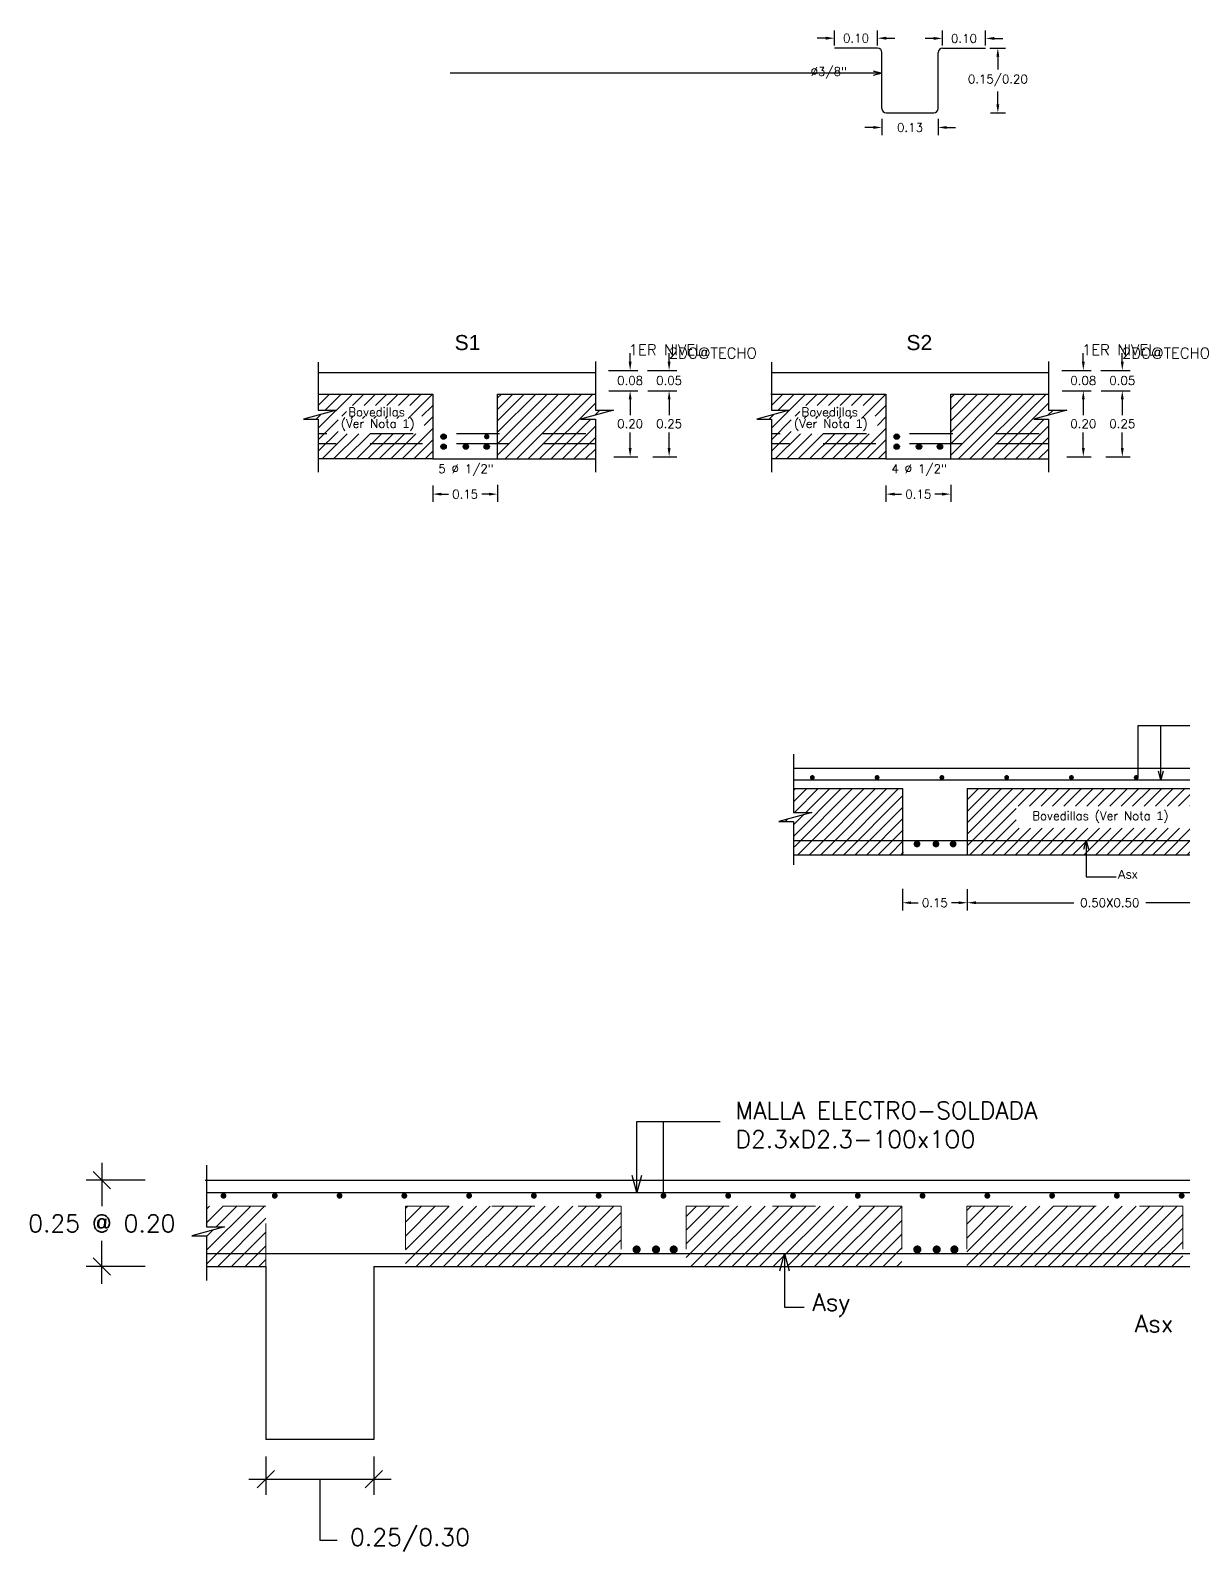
# Model space of a CAD drawing. Header units: metres. Extents: x -44 to 358, y -286 to 66.
# Drawn here: x 3.945 to 6.615, y 15.034 to 18.556 of the extents above; entities that cross this region are included whole.
import ezdxf

# ---------------------------------------------------------------- set-up
doc = ezdxf.new("R2010")
doc.units = ezdxf.units.M
doc.header["$LTSCALE"] = 0.3
doc.header["$PDMODE"] = 3
doc.linetypes.add('HIDDEN', pattern=[9.525, 6.35, -3.175])
doc.linetypes.add('HIDDEN2', pattern=[4.7625, 3.175, -1.5875])
for name, color, linetype in [('ACERO', 5, 'Continuous'), ('BP', 3, 'Continuous'), ('DIMTEXTO', 4, 'Continuous'), ('HATCH MUROS', 8, 'Continuous'), ('TEXTOS', 4, 'Continuous')]:
    doc.layers.add(name, color=color, linetype=linetype)
doc.layers.add('BOVEDILLA', color=8, linetype='Continuous', lineweight=5)
doc.styles.add('Arial', font='arial.ttf')
doc.styles.add('SIMPLEX', font='simplex_.ttf', dxfattribs={"height": 0.2})
doc.styles.add('SMPLEX', font='simplex.shx')
doc.dimstyles.new('Copy of DIM20', dxfattribs={"dimscale": 0.2, "dimtxt": 0.2, "dimasz": 0.2, "dimexe": 0.18, "dimexo": 0.0625, "dimgap": 0.1, "dimtad": 0, "dimtih": 1, "dimtoh": 1, "dimzin": 0, "dimdsep": 46, "dimtxsty": 'SIMPLEX', "dimblk1": 'ARCHTICK', "dimblk2": 'ARCHTICK', "dimsah": 1, "dimcen": 0.09, "dimclrd": 4, "dimclre": 4, "dimclrt": 4, "dimadec": 0, "dimazin": 0, "dimtfac": 1, "dimtofl": 0, "dimtmove": 0, "dimatfit": 3, "dimldrblk": 'OPEN30', "dimfxl": 1, "dimtolj": 1, "dimtzin": 0, "dimarcsym": 0})
doc.dimstyles.new('D-20', dxfattribs={"dimscale": 0.2, "dimtxt": 0.2, "dimasz": 0.2, "dimexe": 0.18, "dimexo": 0.2, "dimgap": 0.1, "dimtad": 0, "dimtih": 1, "dimtoh": 1, "dimzin": 0, "dimdsep": 46, "dimtxsty": 'SMPLEX', "dimblk": 'OBLIQUE', "dimcen": 0.09, "dimdle": 0.2, "dimclrd": 4, "dimclre": 4, "dimclrt": 4, "dimadec": 0, "dimazin": 0, "dimtfac": 1, "dimtofl": 0, "dimtmove": 0, "dimatfit": 3, "dimldrblk": 'OPEN30', "dimfxl": 0.5, "dimfxlon": 1, "dimtolj": 1, "dimtzin": 0, "dimarcsym": 0})
doc.dimstyles.new('DIM-10', dxfattribs={"dimscale": 0.1, "dimtxt": 0.2, "dimasz": 0.2, "dimexe": 0.2, "dimexo": 0.2, "dimgap": 0.1, "dimtad": 0, "dimtih": 1, "dimtoh": 1, "dimzin": 0, "dimdsep": 46, "dimtxsty": 'SMPLEX', "dimblk": 'OBLIQUE', "dimcen": 0.2, "dimclrd": 4, "dimclre": 4, "dimclrt": 4, "dimadec": 0, "dimazin": 0, "dimtfac": 1, "dimtmove": 0, "dimatfit": 3, "dimldrblk": 'OPEN30', "dimfxl": 0.5, "dimfxlon": 1, "dimtolj": 1, "dimtzin": 0, "dimarcsym": 0})
doc.dimstyles.new('DIM10', dxfattribs={"dimscale": 0.1, "dimtxt": 0.2, "dimasz": 0.2, "dimexe": 0.18, "dimexo": 0.0625, "dimgap": 0.1, "dimtad": 0, "dimtih": 1, "dimtoh": 1, "dimzin": 0, "dimdsep": 46, "dimtxsty": 'SIMPLEX', "dimcen": 0.09, "dimclrd": 4, "dimclre": 4, "dimclrt": 4, "dimadec": 0, "dimazin": 0, "dimtfac": 1, "dimtofl": 0, "dimtmove": 0, "dimatfit": 3, "dimfxl": 0.5, "dimfxlon": 1, "dimtolj": 1, "dimtzin": 0, "dimarcsym": 0})
pattern_1 = [(45, (-874.77337, 823.370226), (-0.01325825215, 0.01325825215), [])]
pattern_2 = [(45, (-430.49897, 157.154448), (-0.0159099026, 0.0159099026), [])]

# ---------------------------------------------------------------- blocks, each defined once
blk = doc.blocks.new('*D140')
at = {"layer": 'DEFPOINTS', "color": 0, "transparency": 16777216}
for p in [(5.9259, 17.5085), (6.0759, 17.5101), (6.0759, 17.482)]:
    blk.add_point(p, dxfattribs=at)
at = {"layer": 'DIMTEXTO', "color": 4, "lineweight": -2, "transparency": 16777216}
for p, q in [((6.0759, 17.5038), (6.0759, 17.464)), ((5.9259, 17.5022), (5.9259, 17.464)), ((5.9459, 17.482), (5.9623, 17.482)), ((6.0559, 17.482), (6.0395, 17.482))]:
    blk.add_line(p, q, dxfattribs=at)
at = {"layer": 'DIMTEXTO', "color": 4, "transparency": 16777216}
for points in [[(5.9459, 17.4853), (5.9459, 17.4786), (5.9259, 17.482)], [(6.0559, 17.4853), (6.0559, 17.4786), (6.0759, 17.482)]]:
    blk.add_solid(points, dxfattribs=at)
at = {"layer": 'DIMTEXTO', "color": 4, "transparency": 16777216, "insert": (6.0009, 17.482), "char_height": 0.02, "attachment_point": 5, "style": 'SMPLEX'}
blk.add_mtext('\\A1;0.15', dxfattribs=at)
blk = doc.blocks.new('_OBLIQUE')
at = {"color": 0, "linetype": 'ByBlock'}
blk.add_line((-0.5, -0.5), (0.5, 0.5), dxfattribs=at)
blk = doc.blocks.new('*D142')
at = {"layer": 'DEFPOINTS', "color": 0, "transparency": 16777216}
for p in [(6.1142, 16.5733), (6.7742, 16.576), (6.7742, 16.536)]:
    blk.add_point(p, dxfattribs=at)
at = {"layer": 'DIMTEXTO', "color": 4, "lineweight": -2, "transparency": 16777216}
for p, q in [((6.1142, 16.5671), (6.1142, 16.518)), ((6.7742, 16.5697), (6.7742, 16.518)), ((6.1342, 16.536), (6.3609, 16.536)), ((6.7542, 16.536), (6.5275, 16.536))]:
    blk.add_line(p, q, dxfattribs=at)
at = {"layer": 'DIMTEXTO', "color": 4, "transparency": 16777216}
for points in [[(6.1342, 16.5393), (6.1342, 16.5327), (6.1142, 16.536)], [(6.7542, 16.5393), (6.7542, 16.5327), (6.7742, 16.536)]]:
    blk.add_solid(points, dxfattribs=at)
at = {"layer": 'DIMTEXTO', "color": 4, "transparency": 16777216, "insert": (6.4442, 16.536), "char_height": 0.02, "attachment_point": 5, "style": 'SMPLEX'}
blk.add_mtext('\\A1;0.50X0.50', dxfattribs=at)
blk = doc.blocks.new('*D143')
at = {"layer": 'DEFPOINTS', "color": 0, "transparency": 16777216}
for p in [(5.9642, 16.5747), (6.1142, 16.5733), (6.1142, 16.536)]:
    blk.add_point(p, dxfattribs=at)
at = {"layer": 'DIMTEXTO', "color": 4, "lineweight": -2, "transparency": 16777216}
for p, q in [((5.9642, 16.5684), (5.9642, 16.518)), ((6.1142, 16.5671), (6.1142, 16.518)), ((5.9842, 16.536), (6.0006, 16.536)), ((6.0942, 16.536), (6.0778, 16.536))]:
    blk.add_line(p, q, dxfattribs=at)
at = {"layer": 'DIMTEXTO', "color": 4, "transparency": 16777216}
for points in [[(5.9842, 16.5393), (5.9842, 16.5327), (5.9642, 16.536)], [(6.0942, 16.5393), (6.0942, 16.5327), (6.1142, 16.536)]]:
    blk.add_solid(points, dxfattribs=at)
at = {"layer": 'DIMTEXTO', "color": 4, "transparency": 16777216, "insert": (6.0392, 16.536), "char_height": 0.02, "attachment_point": 5, "style": 'SMPLEX'}
blk.add_mtext('\\A1;0.15', dxfattribs=at)
blk = doc.blocks.new('_Open30')
at = {"color": 0, "lineweight": -2}
for p, q in [((-1, 0.268), (0, 0)), ((0, 0), (-1, -0.268)), ((0, 0), (-1, 0))]:
    blk.add_line(p, q, dxfattribs=at)
blk = doc.blocks.new('_ArchTick')
at = {"color": 0, "linetype": 'ByBlock', "const_width": 0.15}
blk.add_lwpolyline([(-0.5, -0.5), (0.5, 0.5)], dxfattribs=at)
blk = doc.blocks.new('*D147')
at = {"layer": 'DEFPOINTS', "color": 0, "transparency": 16777216}
for p in [(4.3493, 15.8936), (4.1103, 15.6936), (4.3526, 15.6936)]:
    blk.add_point(p, dxfattribs=at)
at = {"layer": 'DIMTEXTO', "color": 4, "lineweight": -2, "transparency": 16777216}
for p, q in [((4.1103, 15.9336), (4.1103, 15.8336)), ((4.2103, 15.8936), (4.0743, 15.8936)), ((4.1103, 15.6536), (4.1103, 15.7536)), ((4.2103, 15.6936), (4.0743, 15.6936))]:
    blk.add_line(p, q, dxfattribs=at)
at = {"layer": 'DIMTEXTO', "color": 4, "lineweight": -2, "transparency": 16777216, "xscale": 0.04000000000000001, "yscale": 0.04000000000000001, "zscale": 0.04000000000000001}
for p, rotation in [((4.1103, 15.8936), 90), ((4.1103, 15.6936), 270)]:
    blk.add_blockref('_OBLIQUE', p, dxfattribs=dict(at, rotation=rotation))
at = {"layer": 'DIMTEXTO', "color": 4, "transparency": 16777216, "insert": (4.1103, 15.7936), "char_height": 0.04, "attachment_point": 5, "style": 'SMPLEX'}
blk.add_mtext('\\A1;0.25 @ 0.20', dxfattribs=at)
blk = doc.blocks.new('*D131')
at = {"layer": 'DEFPOINTS', "color": 0, "transparency": 16777216}
for p in [(4.4903, 15.2936), (4.7403, 15.2936), (4.7403, 15.2015)]:
    blk.add_point(p, dxfattribs=at)
at = {"layer": 'DIMTEXTO', "color": 4, "lineweight": -2, "transparency": 16777216}
for p, q in [((4.4903, 15.2536), (4.4903, 15.1655)), ((4.7403, 15.2536), (4.7403, 15.1655)), ((4.4503, 15.2015), (4.7803, 15.2015)), ((4.6153, 15.2015), (4.6153, 15.0605)), ((4.6153, 15.0605), (4.6553, 15.0605))]:
    blk.add_line(p, q, dxfattribs=at)
at = {"layer": 'DIMTEXTO', "color": 4, "lineweight": -2, "transparency": 16777216, "xscale": 0.04000000000000001, "yscale": 0.04000000000000001, "zscale": 0.04000000000000001, "rotation": 180}
blk.add_blockref('_OBLIQUE', (4.4903, 15.2015), dxfattribs=at)
at = {"layer": 'DIMTEXTO', "color": 4, "lineweight": -2, "transparency": 16777216, "xscale": 0.04000000000000001, "yscale": 0.04000000000000001, "zscale": 0.04000000000000001}
blk.add_blockref('_OBLIQUE', (4.7403, 15.2015), dxfattribs=at)
at = {"layer": 'DIMTEXTO', "color": 4, "transparency": 16777216, "insert": (4.8239, 15.0605), "char_height": 0.04, "attachment_point": 5, "style": 'SMPLEX'}
blk.add_mtext('\\A1;0.25/0.30', dxfattribs=at)
blk = doc.blocks.new('*D185')
at = {"layer": 'DEFPOINTS', "color": 0, "transparency": 16777216}
for p in [(6.3229, 17.7684), (6.3275, 17.7214), (6.383, 17.7214)]:
    blk.add_point(p, dxfattribs=at)
at = {"layer": 'DIMTEXTO', "color": 4, "lineweight": -2, "transparency": 16777216}
for p, q in [((6.383, 17.7884), (6.383, 17.8084)), ((6.333, 17.7684), (6.401, 17.7684)), ((6.3337, 17.7214), (6.401, 17.7214)), ((6.383, 17.7014), (6.383, 17.6814))]:
    blk.add_line(p, q, dxfattribs=at)
at = {"layer": 'DIMTEXTO', "color": 4, "transparency": 16777216}
for points in [[(6.3797, 17.7884), (6.3863, 17.7884), (6.383, 17.7684)], [(6.3797, 17.7014), (6.3863, 17.7014), (6.383, 17.7214)]]:
    blk.add_solid(points, dxfattribs=at)
at = {"layer": 'DIMTEXTO', "color": 4, "transparency": 16777216, "insert": (6.383, 17.7449), "char_height": 0.02, "attachment_point": 5, "style": 'SMPLEX'}
blk.add_mtext('\\A1;0.08', dxfattribs=at)
blk = doc.blocks.new('*D186')
at = {"layer": 'DEFPOINTS', "color": 0, "transparency": 16777216}
for p in [(6.3275, 17.7214), (6.3389, 17.5686), (6.383, 17.5686)]:
    blk.add_point(p, dxfattribs=at)
at = {"layer": 'DIMTEXTO', "color": 4, "lineweight": -2, "transparency": 16777216}
for p, q in [((6.3337, 17.7214), (6.401, 17.7214)), ((6.383, 17.7014), (6.383, 17.665)), ((6.383, 17.5886), (6.383, 17.625)), ((6.3452, 17.5686), (6.401, 17.5686))]:
    blk.add_line(p, q, dxfattribs=at)
at = {"layer": 'DIMTEXTO', "color": 4, "transparency": 16777216}
for points in [[(6.3797, 17.7014), (6.3863, 17.7014), (6.383, 17.7214)], [(6.3797, 17.5886), (6.3863, 17.5886), (6.383, 17.5686)]]:
    blk.add_solid(points, dxfattribs=at)
at = {"layer": 'DIMTEXTO', "color": 4, "transparency": 16777216, "insert": (6.383, 17.645), "char_height": 0.02, "attachment_point": 5, "style": 'SMPLEX'}
blk.add_mtext('\\A1;0.20', dxfattribs=at)
blk = doc.blocks.new('*D208')
at = {"layer": 'DEFPOINTS', "color": 0, "transparency": 16777216}
for p in [(6.4131, 17.7684), (6.4177, 17.7214), (6.4733, 17.7214)]:
    blk.add_point(p, dxfattribs=at)
at = {"layer": 'DIMTEXTO', "color": 4, "lineweight": -2, "transparency": 16777216}
for p, q in [((6.4733, 17.7884), (6.4733, 17.8084)), ((6.4233, 17.7684), (6.4913, 17.7684)), ((6.424, 17.7214), (6.4913, 17.7214)), ((6.4733, 17.7014), (6.4733, 17.6814))]:
    blk.add_line(p, q, dxfattribs=at)
at = {"layer": 'DIMTEXTO', "color": 4, "transparency": 16777216}
for points in [[(6.4699, 17.7884), (6.4766, 17.7884), (6.4733, 17.7684)], [(6.4699, 17.7014), (6.4766, 17.7014), (6.4733, 17.7214)]]:
    blk.add_solid(points, dxfattribs=at)
at = {"layer": 'DIMTEXTO', "color": 4, "transparency": 16777216, "insert": (6.4733, 17.7449), "char_height": 0.02, "attachment_point": 5, "style": 'SMPLEX'}
blk.add_mtext('\\A1;0.05', dxfattribs=at)
blk = doc.blocks.new('*D209')
at = {"layer": 'DEFPOINTS', "color": 0, "transparency": 16777216}
for p in [(6.4177, 17.7214), (6.4292, 17.5686), (6.4733, 17.5686)]:
    blk.add_point(p, dxfattribs=at)
at = {"layer": 'DIMTEXTO', "color": 4, "lineweight": -2, "transparency": 16777216}
for p, q in [((6.424, 17.7214), (6.4913, 17.7214)), ((6.4733, 17.7014), (6.4733, 17.665)), ((6.4733, 17.5886), (6.4733, 17.625)), ((6.4354, 17.5686), (6.4913, 17.5686))]:
    blk.add_line(p, q, dxfattribs=at)
at = {"layer": 'DIMTEXTO', "color": 4, "transparency": 16777216}
for points in [[(6.4699, 17.7014), (6.4766, 17.7014), (6.4733, 17.7214)], [(6.4699, 17.5886), (6.4766, 17.5886), (6.4733, 17.5686)]]:
    blk.add_solid(points, dxfattribs=at)
at = {"layer": 'DIMTEXTO', "color": 4, "transparency": 16777216, "insert": (6.4733, 17.645), "char_height": 0.02, "attachment_point": 5, "style": 'SMPLEX'}
blk.add_mtext('\\A1;0.25', dxfattribs=at)
blk = doc.blocks.new('*D191')
at = {"layer": 'DEFPOINTS', "color": 0, "transparency": 16777216}
for p in [(4.8765, 17.5085), (5.0265, 17.5101), (5.0265, 17.482)]:
    blk.add_point(p, dxfattribs=at)
at = {"layer": 'DIMTEXTO', "color": 4, "lineweight": -2, "transparency": 16777216}
for p, q in [((5.0265, 17.5038), (5.0265, 17.464)), ((4.8765, 17.5022), (4.8765, 17.464)), ((4.8965, 17.482), (4.9129, 17.482)), ((5.0065, 17.482), (4.9901, 17.482))]:
    blk.add_line(p, q, dxfattribs=at)
at = {"layer": 'DIMTEXTO', "color": 4, "transparency": 16777216}
for points in [[(4.8965, 17.4853), (4.8965, 17.4786), (4.8765, 17.482)], [(5.0065, 17.4853), (5.0065, 17.4786), (5.0265, 17.482)]]:
    blk.add_solid(points, dxfattribs=at)
at = {"layer": 'DIMTEXTO', "color": 4, "transparency": 16777216, "insert": (4.9515, 17.482), "char_height": 0.02, "attachment_point": 5, "style": 'SMPLEX'}
blk.add_mtext('\\A1;0.15', dxfattribs=at)
blk = doc.blocks.new('*D192')
at = {"layer": 'DEFPOINTS', "color": 0, "transparency": 16777216}
for p in [(5.2735, 17.7684), (5.2781, 17.7214), (5.3336, 17.7214)]:
    blk.add_point(p, dxfattribs=at)
at = {"layer": 'DIMTEXTO', "color": 4, "lineweight": -2, "transparency": 16777216}
for p, q in [((5.3336, 17.7884), (5.3336, 17.8084)), ((5.2836, 17.7684), (5.3516, 17.7684)), ((5.2843, 17.7214), (5.3516, 17.7214)), ((5.3336, 17.7014), (5.3336, 17.6814))]:
    blk.add_line(p, q, dxfattribs=at)
at = {"layer": 'DIMTEXTO', "color": 4, "transparency": 16777216}
for points in [[(5.3303, 17.7884), (5.337, 17.7884), (5.3336, 17.7684)], [(5.3303, 17.7014), (5.337, 17.7014), (5.3336, 17.7214)]]:
    blk.add_solid(points, dxfattribs=at)
at = {"layer": 'DIMTEXTO', "color": 4, "transparency": 16777216, "insert": (5.3336, 17.7449), "char_height": 0.02, "attachment_point": 5, "style": 'SMPLEX'}
blk.add_mtext('\\A1;0.08', dxfattribs=at)
blk = doc.blocks.new('*D193')
at = {"layer": 'DEFPOINTS', "color": 0, "transparency": 16777216}
for p in [(5.2781, 17.7214), (5.2895, 17.5686), (5.3336, 17.5686)]:
    blk.add_point(p, dxfattribs=at)
at = {"layer": 'DIMTEXTO', "color": 4, "lineweight": -2, "transparency": 16777216}
for p, q in [((5.2843, 17.7214), (5.3516, 17.7214)), ((5.3336, 17.7014), (5.3336, 17.665)), ((5.3336, 17.5886), (5.3336, 17.625)), ((5.2958, 17.5686), (5.3516, 17.5686))]:
    blk.add_line(p, q, dxfattribs=at)
at = {"layer": 'DIMTEXTO', "color": 4, "transparency": 16777216}
for points in [[(5.3303, 17.7014), (5.337, 17.7014), (5.3336, 17.7214)], [(5.3303, 17.5886), (5.337, 17.5886), (5.3336, 17.5686)]]:
    blk.add_solid(points, dxfattribs=at)
at = {"layer": 'DIMTEXTO', "color": 4, "transparency": 16777216, "insert": (5.3336, 17.645), "char_height": 0.02, "attachment_point": 5, "style": 'SMPLEX'}
blk.add_mtext('\\A1;0.20', dxfattribs=at)
blk = doc.blocks.new('*D194')
at = {"layer": 'DEFPOINTS', "color": 0, "transparency": 16777216}
for p in [(5.3637, 17.7684), (5.3683, 17.7214), (5.4239, 17.7214)]:
    blk.add_point(p, dxfattribs=at)
at = {"layer": 'DIMTEXTO', "color": 4, "lineweight": -2, "transparency": 16777216}
for p, q in [((5.4239, 17.7884), (5.4239, 17.8084)), ((5.3739, 17.7684), (5.4419, 17.7684)), ((5.3746, 17.7214), (5.4419, 17.7214)), ((5.4239, 17.7014), (5.4239, 17.6814))]:
    blk.add_line(p, q, dxfattribs=at)
at = {"layer": 'DIMTEXTO', "color": 4, "transparency": 16777216}
for points in [[(5.4206, 17.7884), (5.4272, 17.7884), (5.4239, 17.7684)], [(5.4206, 17.7014), (5.4272, 17.7014), (5.4239, 17.7214)]]:
    blk.add_solid(points, dxfattribs=at)
at = {"layer": 'DIMTEXTO', "color": 4, "transparency": 16777216, "insert": (5.4239, 17.7449), "char_height": 0.02, "attachment_point": 5, "style": 'SMPLEX'}
blk.add_mtext('\\A1;0.05', dxfattribs=at)
blk = doc.blocks.new('*D195')
at = {"layer": 'DEFPOINTS', "color": 0, "transparency": 16777216}
for p in [(5.3683, 17.7214), (5.3798, 17.5686), (5.4239, 17.5686)]:
    blk.add_point(p, dxfattribs=at)
at = {"layer": 'DIMTEXTO', "color": 4, "lineweight": -2, "transparency": 16777216}
for p, q in [((5.3746, 17.7214), (5.4419, 17.7214)), ((5.4239, 17.7014), (5.4239, 17.665)), ((5.4239, 17.5886), (5.4239, 17.625)), ((5.386, 17.5686), (5.4419, 17.5686))]:
    blk.add_line(p, q, dxfattribs=at)
at = {"layer": 'DIMTEXTO', "color": 4, "transparency": 16777216}
for points in [[(5.4206, 17.7014), (5.4272, 17.7014), (5.4239, 17.7214)], [(5.4206, 17.5886), (5.4272, 17.5886), (5.4239, 17.5686)]]:
    blk.add_solid(points, dxfattribs=at)
at = {"layer": 'DIMTEXTO', "color": 4, "transparency": 16777216, "insert": (5.4239, 17.645), "char_height": 0.02, "attachment_point": 5, "style": 'SMPLEX'}
blk.add_mtext('\\A1;0.25', dxfattribs=at)
blk = doc.blocks.new('*D197')
at = {"layer": 'DEFPOINTS', "color": 0, "transparency": 16777216}
for p in [(6.1606, 18.5146), (6.1851, 18.5146), (6.1614, 18.3646)]:
    blk.add_point(p, dxfattribs=at)
at = {"layer": 'DIMTEXTO', "color": 4, "lineweight": -2, "transparency": 16777216}
for p, q in [((6.1669, 18.5146), (6.2031, 18.5146)), ((6.1851, 18.4946), (6.1851, 18.4648)), ((6.1851, 18.3846), (6.1851, 18.4143)), ((6.1677, 18.3646), (6.2031, 18.3646))]:
    blk.add_line(p, q, dxfattribs=at)
at = {"layer": 'DIMTEXTO', "color": 4, "transparency": 16777216}
for points in [[(6.1817, 18.4946), (6.1884, 18.4946), (6.1851, 18.5146)], [(6.1817, 18.3846), (6.1884, 18.3846), (6.1851, 18.3646)]]:
    blk.add_solid(points, dxfattribs=at)
at = {"layer": 'DIMTEXTO', "color": 4, "transparency": 16777216, "insert": (6.1851, 18.4396), "char_height": 0.02, "attachment_point": 5, "style": 'SMPLEX'}
blk.add_mtext('\\A1;0.15/0.20', dxfattribs=at)
blk = doc.blocks.new('*D524')
at = {"layer": 'DEFPOINTS', "color": 0, "transparency": 16777216}
for p in [(5.9067, 18.5375), (5.8067, 18.5146), (5.9067, 18.5146)]:
    blk.add_point(p, dxfattribs=at)
at = {"layer": 'DIMTEXTO', "color": 4, "lineweight": -2, "transparency": 16777216}
for p, q in [((5.7867, 18.5375), (5.7667, 18.5375)), ((5.8067, 18.5208), (5.8067, 18.5555)), ((5.9067, 18.5208), (5.9067, 18.5555)), ((5.9267, 18.5375), (5.9467, 18.5375))]:
    blk.add_line(p, q, dxfattribs=at)
at = {"layer": 'DIMTEXTO', "color": 4, "transparency": 16777216}
for points in [[(5.7867, 18.5409), (5.7867, 18.5342), (5.8067, 18.5375)], [(5.9267, 18.5409), (5.9267, 18.5342), (5.9067, 18.5375)]]:
    blk.add_solid(points, dxfattribs=at)
at = {"layer": 'DIMTEXTO', "color": 4, "transparency": 16777216, "insert": (5.8567, 18.5375), "char_height": 0.02, "attachment_point": 5, "style": 'SMPLEX'}
blk.add_mtext('\\A1;0.10', dxfattribs=at)
blk = doc.blocks.new('*D525')
at = {"layer": 'DEFPOINTS', "color": 0, "transparency": 16777216}
for p in [(6.0567, 18.537), (6.0567, 18.5146), (6.1567, 18.5146)]:
    blk.add_point(p, dxfattribs=at)
at = {"layer": 'DIMTEXTO', "color": 4, "lineweight": -2, "transparency": 16777216}
for p, q in [((6.0367, 18.537), (6.0167, 18.537)), ((6.0567, 18.5208), (6.0567, 18.555)), ((6.1567, 18.5208), (6.1567, 18.555)), ((6.1767, 18.537), (6.1967, 18.537))]:
    blk.add_line(p, q, dxfattribs=at)
at = {"layer": 'DIMTEXTO', "color": 4, "transparency": 16777216}
for points in [[(6.0367, 18.5404), (6.0367, 18.5337), (6.0567, 18.537)], [(6.1767, 18.5404), (6.1767, 18.5337), (6.1567, 18.537)]]:
    blk.add_solid(points, dxfattribs=at)
at = {"layer": 'DIMTEXTO', "color": 4, "transparency": 16777216, "insert": (6.1067, 18.537), "char_height": 0.02, "attachment_point": 5, "style": 'SMPLEX'}
blk.add_mtext('\\A1;0.10', dxfattribs=at)
blk = doc.blocks.new('*D198')
at = {"layer": 'DEFPOINTS', "color": 0, "transparency": 16777216}
for p in [(5.9167, 18.3567), (6.0467, 18.3567), (6.0467, 18.3309)]:
    blk.add_point(p, dxfattribs=at)
at = {"layer": 'DIMTEXTO', "color": 4, "lineweight": -2, "transparency": 16777216}
for p, q in [((5.9167, 18.3505), (5.9167, 18.3129)), ((6.0467, 18.3505), (6.0467, 18.3129)), ((5.8967, 18.3309), (5.8767, 18.3309)), ((6.0667, 18.3309), (6.0867, 18.3309))]:
    blk.add_line(p, q, dxfattribs=at)
at = {"layer": 'DIMTEXTO', "color": 4, "transparency": 16777216}
for points in [[(5.8967, 18.3342), (5.8967, 18.3275), (5.9167, 18.3309)], [(6.0667, 18.3342), (6.0667, 18.3275), (6.0467, 18.3309)]]:
    blk.add_solid(points, dxfattribs=at)
at = {"layer": 'DIMTEXTO', "color": 4, "transparency": 16777216, "insert": (5.9817, 18.3309), "char_height": 0.02, "attachment_point": 5, "style": 'SMPLEX'}
blk.add_mtext('\\A1;0.13', dxfattribs=at)

msp = doc.modelspace()

# ---------------------------------------------------------------- hatches: boundary and pattern name
at = {"layer": 'ACERO'}
h = msp.add_hatch(color=256, dxfattribs=at)
edge = h.paths.add_edge_path()
edge.add_arc((4.9015203, 17.6151113), 0.00625, 0, 360)
h = msp.add_hatch(color=256, dxfattribs=at)
edge = h.paths.add_edge_path()
edge.add_arc((5.0015404, 17.6151113), 0.00625, 0, 360)
h = msp.add_hatch(color=256, dxfattribs=at)
edge = h.paths.add_edge_path()
edge.add_arc((5.9509064, 17.6151113), 0.00625, 0, 360)
h = msp.add_hatch(color=256, dxfattribs=at)
edge = h.paths.add_edge_path()
edge.add_arc((4.9015203, 17.5919939), 0.00625, 0, 360)
h = msp.add_hatch(color=256, dxfattribs=at)
edge = h.paths.add_edge_path()
edge.add_arc((4.9531355, 17.5919939), 0.00625, 0, 360)
h = msp.add_hatch(color=256, dxfattribs=at)
edge = h.paths.add_edge_path()
edge.add_arc((5.0015203, 17.5919939), 0.00625, 0, 360)
h = msp.add_hatch(color=256, dxfattribs=at)
edge = h.paths.add_edge_path()
edge.add_arc((5.9509064, 17.5919939), 0.00625, 0, 360)
h = msp.add_hatch(color=256, dxfattribs=at)
edge = h.paths.add_edge_path()
edge.add_arc((6.0025216, 17.5919939), 0.00625, 0, 360)
h = msp.add_hatch(color=256, dxfattribs=at)
edge = h.paths.add_edge_path()
edge.add_arc((6.0509064, 17.5919939), 0.00625, 0, 360)
at = {"layer": 'HATCH MUROS'}
h = msp.add_hatch(dxfattribs=at)
h.set_pattern_fill('ANSI31', color=8, scale=0.15, style=0)
h.set_pattern_definition([(45, (-876.934028, 828.186476), (-0.01325825215, 0.01325825215), [])])
h.paths.add_polyline_path([(4.6115852, 17.7134939), (4.6115852, 17.6766061), (4.653622, 17.6766061), (4.5774302, 17.6556186), (4.6115852, 17.6556186), (4.6115852, 17.5634939), (4.8765203, 17.5634939), (4.8765203, 17.7134939)])
h.paths.add_polyline_path([(5.0265203, 17.5634939), (5.253057, 17.5634939), (5.253057, 17.6556186), (5.218902, 17.6556186), (5.2950938, 17.6766061), (5.253057, 17.6766061), (5.253057, 17.7134939), (5.0265203, 17.7134939)])
h.paths.add_polyline_path([(4.6768485, 17.6871758), (4.8258961, 17.6871758), (4.8258961, 17.6571758), (4.6768485, 17.6571758)], flags=16)
h.paths.add_polyline_path([(4.6574736, 17.662296), (4.857013, 17.662296), (4.857013, 17.6218198), (4.6574736, 17.6218198)], flags=16)
h = msp.add_hatch(dxfattribs=at)
h.set_pattern_fill('ANSI31', color=8, scale=0.15, style=0)
h.set_pattern_definition([(45, (-875.884642, 828.186476), (-0.01325825215, 0.01325825215), [])])
h.paths.add_polyline_path([(5.6609713, 17.7134939), (5.6609713, 17.6766061), (5.7030081, 17.6766061), (5.6268163, 17.6556186), (5.6609713, 17.6556186), (5.6609713, 17.5634939), (5.9259064, 17.5634939), (5.9259064, 17.7134939)])
h.paths.add_polyline_path([(6.0759064, 17.5634939), (6.3024431, 17.5634939), (6.3024431, 17.6556186), (6.2682881, 17.6556186), (6.3444799, 17.6766061), (6.3024431, 17.6766061), (6.3024431, 17.7134939), (6.0759064, 17.7134939)])
h.paths.add_polyline_path([(5.7262346, 17.6871758), (5.8752822, 17.6871758), (5.8752822, 17.6571758), (5.7262346, 17.6571758)], flags=16)
h.paths.add_polyline_path([(5.7068597, 17.662296), (5.9063992, 17.662296), (5.9063992, 17.6218198), (5.7068597, 17.6218198)], flags=16)
h = msp.add_hatch(dxfattribs=at)
h.set_pattern_fill('ANSI31', color=8, scale=0.15, style=0)
h.set_pattern_definition(pattern_1)
h.paths.add_polyline_path([(5.9641977, 16.800229), (5.7121148, 16.800229), (5.7121148, 16.7451924), (5.7541516, 16.7451924), (5.6779598, 16.7242048), (5.7121148, 16.7242048), (5.7146361, 16.647229), (5.966719, 16.647229)])
h.paths.add_polyline_path([(5.7171573, 16.697229), (5.966719, 16.647229)], flags=16)
h = msp.add_hatch(dxfattribs=at)
h.set_pattern_fill('ANSI31', color=8, scale=0.15, style=0)
h.set_pattern_definition(pattern_1)
h.paths.add_polyline_path([(6.1141977, 16.800229), (6.1141977, 16.6799413), (6.7741977, 16.6799413), (6.7741977, 16.800229)])
h.paths.add_polyline_path([(6.1141977, 16.647229), (6.7741977, 16.647229), (6.7741977, 16.6799413), (6.1141977, 16.6799413)])
h.paths.add_polyline_path([(6.227328, 16.7592735), (6.6838952, 16.7592735), (6.6838952, 16.7086783), (6.227328, 16.7086783)], flags=16)
h = msp.add_hatch(dxfattribs=at)
h.set_pattern_fill('ANSI31', color=8, scale=0.18, style=0)
h.set_pattern_definition([(45, (-430.467695, 157.167708), (-0.0159099026, 0.0159099026), [])])
h.paths.add_polyline_path([(4.3946681, 15.7854867), (4.3184763, 15.7644992), (4.3526313, 15.7644992), (4.3526313, 15.6936237), (4.4903244, 15.6936237), (4.4903244, 15.8337781), (4.3526313, 15.8337781), (4.3526313, 15.7854867)])
h = msp.add_hatch(dxfattribs=at)
h.set_pattern_fill('ANSI31', color=8, scale=0.18, style=0)
h.set_pattern_definition(pattern_2)
h.paths.add_polyline_path([(5.3130776, 15.7240458), (5.3130776, 15.8336237), (4.8130776, 15.8336237), (4.8130776, 15.7240458)])
h.paths.add_polyline_path([(4.8130776, 15.6936237), (5.3130776, 15.6936237), (5.3130776, 15.7240458), (4.8130776, 15.7240458)])
h = msp.add_hatch(dxfattribs=at)
h.set_pattern_fill('ANSI31', color=8, scale=0.18, style=0)
h.set_pattern_definition(pattern_2)
h.paths.add_polyline_path([(5.9630776, 15.7240458), (5.9630776, 15.8336237), (5.4630776, 15.8336237), (5.4630776, 15.7240458)])
h.paths.add_polyline_path([(5.4630776, 15.6936237), (5.9630776, 15.6936237), (5.9630776, 15.7240458), (5.4630776, 15.7240458)])
h = msp.add_hatch(dxfattribs=at)
h.set_pattern_fill('ANSI31', color=8, scale=0.18, style=0)
h.set_pattern_definition(pattern_2)
h.paths.add_polyline_path([(6.6130776, 15.7240458), (6.6130776, 15.8336237), (6.1130776, 15.8336237), (6.1130776, 15.7240458)])
h.paths.add_polyline_path([(6.1130776, 15.6936237), (6.6130776, 15.6936237), (6.6130776, 15.7240458), (6.1130776, 15.7240458)])

# ---------------------------------------------------------------- linework, layer by layer
for p, q in [((4.6115852, 17.7634939), (5.253057, 17.7634939)), ((5.6609713, 17.7634939), (6.3024431, 17.7634939)), ((4.6102885, 17.7134939), (4.8765203, 17.7134939)), ((4.8765203, 17.7134939), (4.8765203, 17.5634939)), ((5.0265203, 17.5634939), (5.0265203, 17.7134939)), ((5.0265203, 17.7134939), (5.253057, 17.7134939)), ((5.6596746, 17.7134939), (5.9259064, 17.7134939)), ((5.9259064, 17.7134939), (5.9259064, 17.5634939)), ((6.0759064, 17.5634939), (6.0759064, 17.7134939)), ((6.0759064, 17.7134939), (6.3024431, 17.7134939)), ((4.8765203, 17.5634939), (4.6115852, 17.5634939)), ((4.8765203, 17.5634939), (5.0265203, 17.5634939)), ((5.0265203, 17.5634939), (5.253057, 17.5634939)), ((5.9259064, 17.5634939), (5.6609713, 17.5634939)), ((5.9259064, 17.5634939), (6.0759064, 17.5634939)), ((6.0759064, 17.5634939), (6.3024431, 17.5634939)), ((5.711224, 16.847229), (8.0250408, 16.847229)), ((5.7121148, 16.800229), (5.9641977, 16.800229)), ((5.9641977, 16.800229), (5.9641977, 16.647229)), ((6.1141977, 16.800229), (6.7741977, 16.800229)), ((6.1141977, 16.800229), (6.1141977, 16.647229)), ((5.7121148, 16.647229), (8.0250408, 16.647229)), ((4.3493068, 15.8936237), (7.0075702, 15.8936237)), ((4.3526313, 15.6936237), (4.4903244, 15.6936237)), ((4.4903244, 15.6936237), (4.4903244, 15.2936237)), ((4.7403244, 15.6936237), (4.7403244, 15.2936237)), ((4.7403244, 15.6936237), (7.0108159, 15.6936237)), ((4.7403244, 15.2936237), (4.4903244, 15.2936237))]:
    msp.add_line(p, q)
at = {"layer": 'ACERO'}
for p, q in [((5.9067072, 18.5145611), (5.8067072, 18.5145611)), ((5.9167072, 18.3745611), (5.9167072, 18.5045611)), ((6.0467072, 18.3745611), (6.0467072, 18.5045611)), ((6.0567072, 18.5145611), (6.1567072, 18.5145611)), ((5.9267072, 18.3645611), (6.0367072, 18.3645611)), ((5.7121148, 16.820229), (8.0280952, 16.820229)), ((4.3526313, 15.8648458), (7.0108159, 15.8648458)), ((4.3526313, 15.7240458), (7.0108159, 15.7240458))]:
    msp.add_line(p, q, dxfattribs=at)
at = {"layer": 'ACERO', "linetype": 'HIDDEN', "ltscale": 0.0004}
for p, q in [((5.2313887, 17.621734), (4.6113763, 17.621734)), ((6.2807748, 17.621734), (5.6607625, 17.621734)), ((5.2313887, 17.5981608), (4.6113763, 17.5981608)), ((5.253057, 17.5981608), (4.6115852, 17.5981608)), ((6.2807748, 17.5981608), (5.6607625, 17.5981608)), ((6.3024431, 17.5981608), (5.6609713, 17.5981608))]:
    msp.add_line(p, q, dxfattribs=at)
at = {"layer": 'ACERO', "ltscale": 0.15}
msp.add_line((5.7121148, 16.6799413), (8.0274306, 16.6799413), dxfattribs=at)
at = {"layer": 'ACERO'}
for points, const_width in [([(5.7527034, 16.8259404, 1), (5.7583284, 16.8259404, 1)], 0.005625), ([(5.9027034, 16.8259404, 1), (5.9083284, 16.8259404, 1)], 0.005625), ([(6.0527034, 16.8259404, 1), (6.0583284, 16.8259404, 1)], 0.005625), ([(6.2027034, 16.8259404, 1), (6.2083284, 16.8259404, 1)], 0.005625), ([(6.3527034, 16.8259404, 1), (6.3583284, 16.8259404, 1)], 0.005625), ([(6.5027034, 16.8259404, 1), (6.5083284, 16.8259404, 1)], 0.005625), ([(5.9940044, 16.6720312, 1), (6.0018169, 16.6720312, 1)], 0.0078125), ([(6.037845, 16.6720312, 1), (6.0456575, 16.6720312, 1)], 0.0078125), ([(6.0777013, 16.6720312, 1), (6.0855138, 16.6720312, 1)], 0.0078125), ([(4.3886391, 15.8575631, 1), (4.3953891, 15.8575631, 1)], 0.00675), ([(4.5073636, 15.8575631, 1), (4.5141136, 15.8575631, 1)], 0.00675), ([(4.6573636, 15.8575631, 1), (4.6641136, 15.8575631, 1)], 0.00675), ([(4.8073636, 15.8575631, 1), (4.8141136, 15.8575631, 1)], 0.00675), ([(4.9573636, 15.8575631, 1), (4.9641136, 15.8575631, 1)], 0.00675), ([(5.1073636, 15.8575631, 1), (5.1141136, 15.8575631, 1)], 0.00675), ([(5.2573636, 15.8575631, 1), (5.2641136, 15.8575631, 1)], 0.00675), ([(5.4073636, 15.8575631, 1), (5.4141136, 15.8575631, 1)], 0.00675), ([(5.5573636, 15.8575631, 1), (5.5641136, 15.8575631, 1)], 0.00675), ([(5.7073636, 15.8575631, 1), (5.7141136, 15.8575631, 1)], 0.00675), ([(5.8573636, 15.8575631, 1), (5.8641136, 15.8575631, 1)], 0.00675), ([(6.0073636, 15.8575631, 1), (6.0141136, 15.8575631, 1)], 0.00675), ([(6.1573636, 15.8575631, 1), (6.1641136, 15.8575631, 1)], 0.00675), ([(6.3073636, 15.8575631, 1), (6.3141136, 15.8575631, 1)], 0.00675), ([(6.4573636, 15.8575631, 1), (6.4641136, 15.8575631, 1)], 0.00675), ([(6.6073636, 15.8575631, 1), (6.6141136, 15.8575631, 1)], 0.00675), ([(5.3439136, 15.7332182, 1), (5.3532886, 15.7332182, 1)], 0.009375), ([(5.3888673, 15.7332182, 1), (5.3982423, 15.7332182, 1)], 0.009375), ([(5.4298298, 15.7332182, 1), (5.4392048, 15.7332182, 1)], 0.009375), ([(5.9939136, 15.7332182, 1), (6.0032886, 15.7332182, 1)], 0.009375), ([(6.0388673, 15.7332182, 1), (6.0482423, 15.7332182, 1)], 0.009375), ([(6.0798298, 15.7332182, 1), (6.0892048, 15.7332182, 1)], 0.009375)]:
    msp.add_lwpolyline(points, format="xyb", close=True, dxfattribs=dict(at, const_width=const_width))
for centre in [(4.9015203, 17.6151113), (5.9509064, 17.6151113), (4.9015203, 17.5919939), (4.9531355, 17.5919939), (5.0015203, 17.5919939), (5.9509064, 17.5919939), (6.0025216, 17.5919939), (6.0509064, 17.5919939)]:
    msp.add_circle(centre, 0.00625, dxfattribs=at)
for centre, start, end in [((5.9067072, 18.5045611), 0, 90), ((6.0567072, 18.5045611), 90, 180), ((5.9267072, 18.3745611), 180, 270), ((6.0367072, 18.3745611), 270, 0)]:
    msp.add_arc(centre, 0.01, start, end, dxfattribs=at)
at = {"layer": 'BOVEDILLA', "color": 8, "linetype": 'HIDDEN2', "ltscale": 0.0005}
for p, q in [((4.4903244, 15.8337781), (4.3526313, 15.8337781)), ((4.4903244, 15.6936237), (4.4903244, 15.8337781)), ((4.8130776, 15.8336237), (4.8130776, 15.6936237)), ((4.8130776, 15.8336237), (5.3130776, 15.8336237)), ((5.3130776, 15.8336237), (5.3130776, 15.6936237)), ((5.4630776, 15.8336237), (5.9630776, 15.8336237)), ((5.4630776, 15.8336237), (5.4630776, 15.6936237)), ((5.9630776, 15.8336237), (5.9630776, 15.6936237)), ((6.1130776, 15.8336237), (6.6130776, 15.8336237)), ((6.1130776, 15.8336237), (6.1130776, 15.6936237)), ((6.6130776, 15.8336237), (6.6130776, 15.6936237))]:
    msp.add_line(p, q, dxfattribs=at)
at = {"layer": 'BP'}
for points in [[(4.6115852, 17.7874148), (4.6115852, 17.6766061), (4.653622, 17.6766061), (4.5774302, 17.6556186), (4.6115852, 17.6556186), (4.6115852, 17.5329202)], [(4.6115852, 17.7874148), (4.6115852, 17.6766061), (4.653622, 17.6766061), (4.5774302, 17.6556186), (4.6115852, 17.6556186), (4.6115852, 17.5329202)], [(5.253057, 17.7887588), (5.253057, 17.6766061), (5.2950938, 17.6766061), (5.218902, 17.6556186), (5.253057, 17.6556186), (5.253057, 17.5329202)], [(5.253057, 17.7887588), (5.253057, 17.6766061), (5.2950938, 17.6766061), (5.218902, 17.6556186), (5.253057, 17.6556186), (5.253057, 17.5329202)], [(5.6609713, 17.7874148), (5.6609713, 17.6766061), (5.7030081, 17.6766061), (5.6268163, 17.6556186), (5.6609713, 17.6556186), (5.6609713, 17.5329202)], [(5.6609713, 17.7874148), (5.6609713, 17.6766061), (5.7030081, 17.6766061), (5.6268163, 17.6556186), (5.6609713, 17.6556186), (5.6609713, 17.5329202)], [(6.3024431, 17.7887588), (6.3024431, 17.6766061), (6.3444799, 17.6766061), (6.2682881, 17.6556186), (6.3024431, 17.6556186), (6.3024431, 17.5329202)], [(6.3024431, 17.7887588), (6.3024431, 17.6766061), (6.3444799, 17.6766061), (6.2682881, 17.6556186), (6.3024431, 17.6556186), (6.3024431, 17.5329202)], [(6.5100485, 16.8274503), (6.5100485, 16.9461858), (6.66684, 16.9461858)], [(6.5100485, 16.8274503), (6.5100485, 16.9461858), (6.66684, 16.9461858)], [(5.7121148, 16.8796005), (5.7121148, 16.7451924), (5.7541516, 16.7451924), (5.6779598, 16.7242048), (5.7121148, 16.7242048), (5.7121148, 16.6238046)], [(5.7121148, 16.8796005), (5.7121148, 16.7451924), (5.7541516, 16.7451924), (5.6779598, 16.7242048), (5.7121148, 16.7242048), (5.7121148, 16.6238046)], [(4.3526313, 15.9285372), (4.3526313, 15.7854867), (4.3946681, 15.7854867), (4.3184763, 15.7644992), (4.3526313, 15.7644992), (4.3526313, 15.6611002)], [(4.3526313, 15.9285372), (4.3526313, 15.7854867), (4.3946681, 15.7854867), (4.3184763, 15.7644992), (4.3526313, 15.7644992), (4.3526313, 15.6611002)]]:
    msp.add_lwpolyline(points, dxfattribs=at)
at = {"layer": 'DIMTEXTO', "color": 4}
msp.add_line((5.4109889, 15.8584648), (5.4109889, 16.0293927), dxfattribs=at)

# ---------------------------------------------------------------- texts
at = {"color": 4, "insert": (5.5775893, 16.0751172), "char_height": 0.04, "attachment_point": 1, "style": 'SIMPLEX'}
msp.add_mtext('MALLA ELECTRO-SOLDADA\\PD2.3xD2.3-100x1O0', dxfattribs=at)
at = {"layer": 'DIMTEXTO', "color": 4, "attachment_point": 4}
for s, insert, char_height, style in [('\\A1;∅3/8"', (5.751578, 18.4572077), 0.02, 'SMPLEX'), ('S1', (4.9271751, 17.8326043), 0.035, 'Arial'), ('1ER NIVEL', (5.3306931, 17.8160963), 0.025, 'SIMPLEX'), ('2DO@TECHO', (5.4232279, 17.8083977), 0.025, 'SIMPLEX'), ('S2', (5.9733621, 17.8326043), 0.035, 'Arial'), ('1ER NIVEL', (6.3800792, 17.8160963), 0.025, 'SIMPLEX'), ('2DO@TECHO', (6.472614, 17.8083977), 0.025, 'SIMPLEX'), ('Bovedillas', (4.6809386, 17.6721758), 0.02, 'SIMPLEX'), ('Bovedillas', (5.7303247, 17.6721758), 0.02, 'SIMPLEX'), ('(Ver Nota {\\fSansSerif|b0|i0|c2|p2;1})', (4.6636834, 17.6420579), 0.02, 'SIMPLEX'), ('(Ver Nota {\\fSansSerif|b0|i0|c2|p2;1})', (5.7130695, 17.6420579), 0.02, 'SIMPLEX'), ('5 %%C 1/2"', (4.8892354, 17.5374828), 0.02, 'SIMPLEX'), ('4 %%C 1/2"', (5.9385032, 17.5374828), 0.02, 'SIMPLEX'), ('Bovedillas (Ver Nota {\\fSansSerif|b0|i0|c2|p2;1})', (6.2646969, 16.7339759), 0.02, 'SIMPLEX'), ('{\\fSansSerif|b0|i0|c2|p2;Asx}', (6.4624668, 16.6012414), 0.02, 'SIMPLEX')]:
    msp.add_mtext(s, dxfattribs=dict(at, insert=insert, char_height=char_height, style=style))
at = {"layer": 'DIMTEXTO', "insert": (5.7557654, 15.6048452), "char_height": 0.04, "attachment_point": 4, "style": 'SIMPLEX'}
msp.add_mtext('Asy', dxfattribs=at)
at = {"layer": 'TEXTOS', "color": 4, "insert": (6.5469908, 15.561772), "char_height": 0.04, "attachment_point": 5, "style": 'SIMPLEX'}
msp.add_mtext('Asx', dxfattribs=at)

# ---------------------------------------------------------------- dimensions: what is measured, and where the dimension line sits
at = {"layer": 'DIMTEXTO'}
for base, p1, p2, picture, middle in [((5.9067072, 18.5375246), (5.8067072, 18.5145611), (5.9067072, 18.5145611), '*D524', (5.8567072, 18.5375246)), ((6.0567072, 18.5370169), (6.1567072, 18.5145611), (6.0567072, 18.5145611), '*D525', (6.1067072, 18.5370169)), ((6.0467072, 18.3308607), (5.9167072, 18.3567384), (6.0467072, 18.3567384), '*D198', (5.9817072, 18.3308607)), ((5.0265203, 17.4819727), (4.8765203, 17.5084519), (5.0265203, 17.5100635), '*D191', (4.9515203, 17.4819727)), ((6.0759064, 17.4819727), (5.9259064, 17.5084519), (6.0759064, 17.5100635), '*D140', (6.0009064, 17.4819727)), ((6.1141977, 16.5360165), (5.9641977, 16.5746908), (6.1141977, 16.5733436), '*D143', (6.0391977, 16.5360165))]:
    dim = msp.add_linear_dim(base=base, p1=p1, p2=p2, dimstyle='DIM10', override={"dimtxsty": 'SMPLEX', "dimblk1": 'OBLIQUE', "dimblk2": 'OBLIQUE'}, dxfattribs=at)
    dim.commit()
    dim.dimension.update_dxf_attribs({"geometry": picture, "text_midpoint": middle})
for base, p1, p2, text, override, picture, middle in [((6.1850791, 18.5145611), (6.1614139, 18.3645611), (6.1606103, 18.5145611), '<>/0.20', {"dimtxsty": 'SMPLEX', "dimblk1": 'OBLIQUE', "dimblk2": 'OBLIQUE'}, '*D197', (6.1850791, 18.4395611)), ((5.3336293, 17.7213683), (5.2734909, 17.7683683), (5.2780896, 17.7213683), '0.08', {"dimtxsty": 'SMPLEX', "dimtmove": 1}, '*D192', (5.3336293, 17.7448683)), ((5.4238843, 17.7213683), (5.3637459, 17.7683683), (5.3683446, 17.7213683), '0.05', {"dimtxsty": 'SMPLEX', "dimtmove": 1}, '*D194', (5.4238843, 17.7448683)), ((6.3830154, 17.7213683), (6.322877, 17.7683683), (6.3274758, 17.7213683), '0.08', {"dimtxsty": 'SMPLEX', "dimtmove": 1}, '*D185', (6.3830154, 17.7448683)), ((6.4732704, 17.7213683), (6.413132, 17.7683683), (6.4177307, 17.7213683), '0.05', {"dimtxsty": 'SMPLEX', "dimtmove": 1}, '*D208', (6.4732704, 17.7448683)), ((5.3336293, 17.5685666), (5.2780896, 17.7213683), (5.2895166, 17.5685666), '0.20', {"dimtxsty": 'SMPLEX', "dimtmove": 1}, '*D193', (5.3336293, 17.6449674)), ((5.4238843, 17.5685666), (5.3683446, 17.7213683), (5.3797716, 17.5685666), '0.25', {"dimtxsty": 'SMPLEX'}, '*D195', (5.4238843, 17.6449674)), ((6.3830154, 17.5685666), (6.3274758, 17.7213683), (6.3389028, 17.5685666), '0.20', {"dimtxsty": 'SMPLEX', "dimtmove": 1}, '*D186', (6.3830154, 17.6449674)), ((6.4732704, 17.5685666), (6.4177307, 17.7213683), (6.4291577, 17.5685666), '0.25', {"dimtxsty": 'SMPLEX'}, '*D209', (6.4732704, 17.6449674))]:
    dim = msp.add_linear_dim(base=base, p1=p1, p2=p2, angle=90, text=text, dimstyle='DIM10', override=override, dxfattribs=at)
    dim.commit()
    dim.dimension.update_dxf_attribs({"geometry": picture, "text_midpoint": middle})
dim = msp.add_linear_dim(base=(6.7741977, 16.5360165), p1=(6.1141977, 16.5733436), p2=(6.7741977, 16.5759612), text='0.50X0.50', dimstyle='DIM10', override={"dimtxsty": 'SMPLEX', "dimblk1": 'OBLIQUE', "dimblk2": 'OBLIQUE'}, dxfattribs=at)
dim.commit()
dim.dimension.update_dxf_attribs({"geometry": '*D142', "text_midpoint": (6.4441977, 16.5360165)})
dim = msp.add_linear_dim(base=(4.1103225, 15.6936237), p1=(4.3493068, 15.8936237), p2=(4.3526313, 15.6936237), angle=90, text='0.25 @ 0.20', dimstyle='D-20', dxfattribs=at)
dim.commit()
dim.dimension.update_dxf_attribs({"geometry": '*D147', "text_midpoint": (4.1103225, 15.7936237)})
dim = msp.add_linear_dim(base=(4.7403244, 15.2015201), p1=(4.4903244, 15.2936237), p2=(4.7403244, 15.2936237), text='<>/0.30', dimstyle='D-20', override={"dimtmove": 1}, dxfattribs=at)
dim.commit()
dim.dimension.update_dxf_attribs({"geometry": '*D131', "text_midpoint": (4.6753244, 15.0604679), "dimtype": 160})

# ---------------------------------------------------------------- leaders
at = {"color": 4}
for points in [[(6.5622493, 16.820229), (6.5622493, 16.9461858)], [(6.3898277, 16.6797805), (6.3898277, 16.5963247), (6.4587596, 16.5963247)]]:
    msp.add_leader(points, dimstyle='DIM-10', override={"dimgap": 0.1, "dimtad": 0}, dxfattribs=at)
at = {"color": 1}
for points, dimstyle in [([(5.3493865, 15.8648458), (5.3493865, 16.0293927), (5.5420609, 16.0293927)], 'Copy of DIM20'), ([(5.6909159, 15.7240458), (5.6909159, 15.5993921), (5.7368444, 15.5993921)], 'D-20')]:
    msp.add_leader(points, dimstyle=dimstyle, override={"dimgap": 0.1, "dimtad": 0}, dxfattribs=at)
at = {"layer": 'DIMTEXTO'}
msp.add_leader([(5.9167072, 18.4565541), (5.8342562, 18.4565541)], dimstyle='DIM10', override={"dimtxsty": 'SMPLEX', "dimtmove": 1, "dimldrblk": 'Open30'}, dxfattribs=at)

doc.saveas('drawing.dxf')
